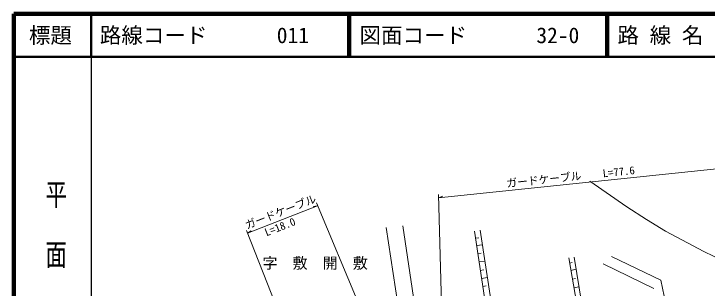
# Model space of a CAD drawing. Units: millimetres, scale not verified. Extents: x 40000 to 680000, y 20000 to 380000.
# Drawn here: x 40000 to 201233, y 316069 to 380000 of the extents above; entities that cross this region are included whole.
import ezdxf
from ezdxf.enums import TextEntityAlignment as Align

# ---------------------------------------------------------------- set-up
doc = ezdxf.new("R2010")
doc.units = ezdxf.units.MM
doc.header["$LTSCALE"] = 1000
for name, color, linetype, lineweight in [('M-BGD', 7, 'Continuous', 13), ('M-STR-HTXT', 7, 'Continuous', 13), ('M-TTL', 2, 'Continuous', 140), ('M-TTL-BAND', 7, 'Continuous', 25), ('M-TTL-LINE', 7, 'Continuous', 50)]:
    doc.layers.add(name, color=color, linetype=linetype, lineweight=lineweight)
doc.layers.add('M-TTL-TXT', color=7, linetype='Continuous')
doc.styles.add('@ＭＳ ゴシック', font='')
doc.styles.add('ＭＳ ゴシック', font='')
doc.styles.get('@ＭＳ ゴシック').set_extended_font_data('@MS Gothic')
doc.styles.get('ＭＳ ゴシック').set_extended_font_data('MS Gothic')

msp = doc.modelspace()

# ---------------------------------------------------------------- linework, layer by layer
at = {"layer": 'M-BGD'}
for p, q in [((173940, 341042), (182583, 335024)), ((182583, 335024), (187131, 332083)), ((136487, 289949), (130476, 330603)), ((187131, 332083), (191519, 329377)), ((132940, 288911), (126571, 330242)), ((152728, 291851), (147107, 329378)), ((153786, 294145), (148481, 329565)), ((191519, 329377), (200450, 324593)), ((147360, 327690), (148143, 327807)), ((147613, 325998), (148984, 326203)), ((147894, 324120), (148678, 324237)), ((200450, 324593), (210302, 319847)), ((171497, 309081), (169041, 323100)), ((172539, 309288), (170337, 323309)), ((179005, 323459), (190501, 317971)), ((148186, 322174), (149557, 322379)), ((169871, 322026), (169251, 321901)), ((188799, 315956), (177056, 321727)), ((148483, 320188), (149267, 320306)), ((169549, 320202), (170784, 320460)), ((148763, 318319), (150135, 318524)), ((169905, 318170), (170600, 318306)), ((190501, 317971), (191851, 311485)), ((149041, 316466), (149824, 316584)), ((170253, 316181), (171425, 316384))]:
    msp.add_line(p, q, dxfattribs=at)
at = {"layer": 'M-STR-HTXT'}
for p, q in [((138777, 337124), (209445, 344508)), ((140162, 284859), (138757, 337861)), ((138777, 337124), (139745, 337477)), ((132513, 282870), (110359, 335930)), ((94369, 328847), (110642, 335250)), ((110642, 335250), (109620, 335117)), ((115362, 275497), (94099, 329532)), ((94369, 328847), (95208, 329446))]:
    msp.add_line(p, q, dxfattribs=at)
at = {"layer": 'M-TTL'}
for p, q in [((40000, 380000), (40000, 20000)), ((680000, 380000), (40000, 380000))]:
    msp.add_line(p, q, dxfattribs=at)
at = {"layer": 'M-TTL-BAND'}
msp.add_line((58000, 370000), (58000, 20000), dxfattribs=at)
at = {"layer": 'M-TTL-LINE'}
for p, q in [((58000, 380000), (58000, 370000)), ((117750, 380000), (117750, 370000)), ((118250, 380000), (118250, 370000)), ((177750, 380000), (177750, 370000)), ((178250, 380000), (178250, 370000)), ((40000, 370000), (680000, 370000))]:
    msp.add_line(p, q, dxfattribs=at)

# ---------------------------------------------------------------- texts
at = {"layer": 'M-BGD', "style": 'ＭＳ ゴシック'}
msp.add_text('字\u3000敷\u3000開\u3000敷', height=2566, dxfattribs=at).set_placement((97819, 319859), align=Align.BOTTOM_LEFT)
at = {"layer": 'M-STR-HTXT', "style": 'ＭＳ ゴシック'}
for s, rotation, p in [('ガードケーブル\u3000\u3000L=77.6', 5.965, (154714, 339015)), ('ガードケーブル', 21.48, (94413, 329265)), ('L=18.0', 21.48, (98945, 327619))]:
    msp.add_text(s, height=1833, rotation=rotation, dxfattribs=at).set_placement(p, align=Align.BOTTOM_LEFT)
at = {"layer": 'M-TTL-BAND', "style": '@ＭＳ ゴシック', "width": 1.4}
msp.add_text('平  面  図', height=3666, rotation=270, dxfattribs=at).set_placement((49777, 306475), align=Align.MIDDLE_RIGHT)
at = {"layer": 'M-TTL-TXT', "style": 'ＭＳ ゴシック'}
msp.add_text('標題', height=3666, dxfattribs=at).set_placement((48500, 375000), align=Align.MIDDLE_CENTER)
for s, p in [('路線コード', (60000, 375000)), ('路 線 名', (180380, 375000)), ('011', (101142, 375000)), ('図面コード', (120380, 375000)), ('32-0', (161521, 375000))]:
    msp.add_text(s, height=3666, dxfattribs=at).set_placement(p, align=Align.MIDDLE_LEFT)

doc.saveas('drawing.dxf')
